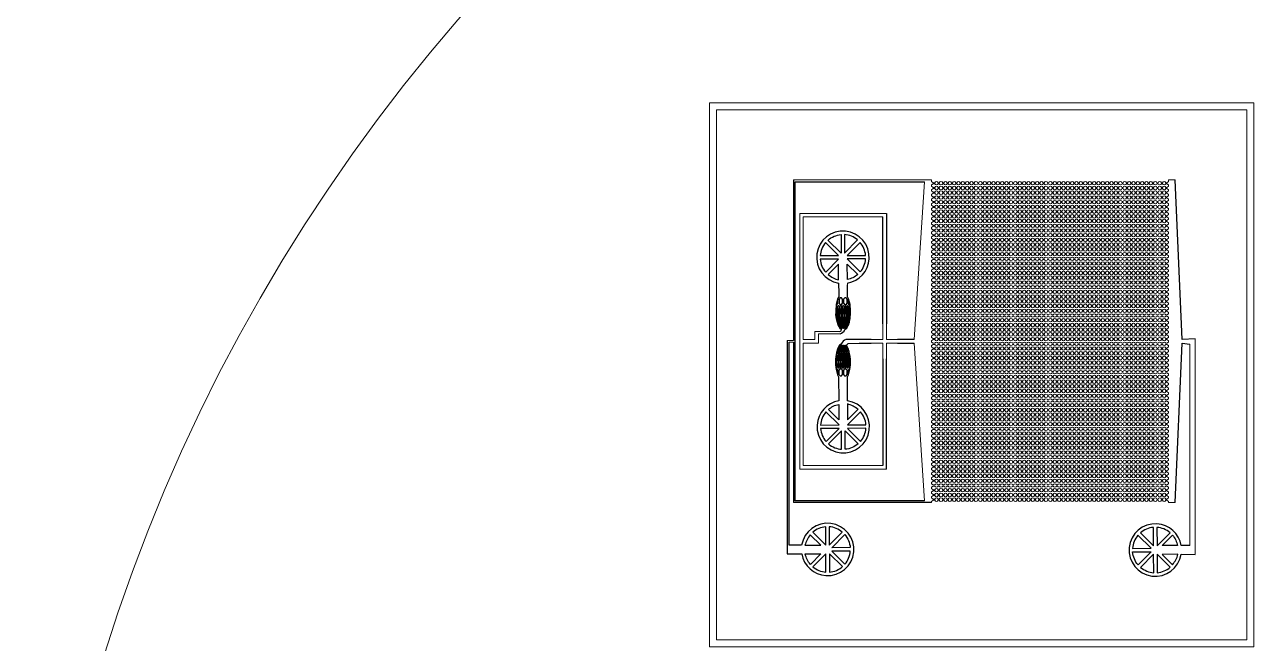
# Model space of a CAD drawing. Extents: x 4056 to 105656, y 4120 to 105720.
# Drawn here: x 4056 to 39093, y 70333 to 88027 of the extents above; entities that cross this region are included whole.
import ezdxf

# ---------------------------------------------------------------- set-up
doc = ezdxf.new("R2010")
doc.units = 13
doc.header["$MEASUREMENT"] = 0
doc.layers.add('Main Layer', color=7, linetype='Continuous', lineweight=0)

# ---------------------------------------------------------------- blocks, each defined once
blk = doc.blocks.new('*U145')
at = {"lineweight": 0}
for p, q in [((48, 15), (77, 15)), ((48, -15), (77, -15))]:
    blk.add_line(p, q, dxfattribs=at)
for start, end in [(17.4576, 162.5424), (197.4576, 342.5424)]:
    blk.add_arc((0, 0), 50, start, end, dxfattribs=at)
blk = doc.blocks.new('*U146')
at = {"color": 0, "linetype": 'ByBlock', "lineweight": -2, "transparency": 16777216}
for p in [(0, 0), (125, 0), (250, 0), (375, 0), (500, 0), (625, 0), (750, 0), (875, 0), (1000, 0), (1125, 0), (1250, 0), (1375, 0), (1500, 0), (1625, 0), (1750, 0), (1875, 0), (2000, 0), (2125, 0), (2250, 0), (2375, 0), (2500, 0), (2625, 0), (2750, 0), (2875, 0), (3000, 0), (3125, 0), (3250, 0), (3375, 0), (3500, 0), (3625, 0), (3750, 0), (3875, 0), (4000, 0), (4125, 0), (4250, 0), (4375, 0), (4500, 0), (4625, 0), (4750, 0), (4875, 0), (5000, 0), (5125, 0), (5250, 0), (5375, 0), (5500, 0), (5625, 0), (5750, 0), (5875, 0), (6000, 0), (6125, 0), (6250, 0), (6375, 0), (6500, 0)]:
    blk.add_blockref('*U145', p, dxfattribs=at)
blk = doc.blocks.new('*U143')
at = {"lineweight": 0}
for p, q in [((-148, -355), (-98, -390)), ((-148, -455), (-98, -420)), ((-148, -490), (-148, -455)), ((-48, -390), (-98, -390)), ((-48, -420), (-98, -420)), ((6627, -355), (6577, -390)), ((6627, -455), (6577, -420)), ((6627, -490), (6627, -455))]:
    blk.add_line(p, q, dxfattribs=at)
blk.add_blockref('*U146', (0, -405), dxfattribs=at)
blk = doc.blocks.new('*U144')
at = {"color": 0, "linetype": 'ByBlock', "lineweight": -2, "transparency": 16777216}
for p in [(0, 9045), (0, 8910), (0, 8775), (0, 8640), (0, 8505), (0, 8370), (0, 8235), (0, 8100), (0, 7965), (0, 7830), (0, 7695), (0, 7560), (0, 7425), (0, 7290), (0, 7155), (0, 7020), (0, 6885), (0, 6750), (0, 6615), (0, 6480), (0, 6345), (0, 6210), (0, 6075), (0, 5940), (0, 5805), (0, 5670), (0, 5535), (0, 5400), (0, 5265), (0, 5130), (0, 4995), (0, 4860), (0, 4725), (0, 4590), (0, 4455), (0, 4320), (0, 4185), (0, 4050), (0, 3915), (0, 3780), (0, 3645), (0, 3510), (0, 3375), (0, 3240), (0, 3105), (0, 2970), (0, 2835), (0, 2700), (0, 2565), (0, 2430), (0, 2295), (0, 2160), (0, 2025), (0, 1890), (0, 1755), (0, 1620), (0, 1485), (0, 1350), (0, 1215), (0, 1080), (0, 945), (0, 810), (0, 675), (0, 540), (0, 405), (0, 270), (0, 135), (0, 0)]:
    blk.add_blockref('*U143', p, dxfattribs=at)

msp = doc.modelspace()

# ---------------------------------------------------------------- linework, layer by layer
at = {"lineweight": 0}
for p, q in [((23836, 70433), (23836, 85589)), ((38993, 85589), (23836, 85589)), ((38993, 70433), (38993, 85589)), ((26030, 83584), (29975, 83584)), ((29774, 83534), (29483, 79022)), ((29975, 83539), (29975, 83584)), ((36750, 83539), (36750, 83584)), ((36769, 83584), (36750, 83584)), ((36769, 83584), (36938, 83584)), ((28686, 82625), (26209, 82625)), ((26209, 82625), (26209, 78828)), ((28586, 82525), (26309, 82525)), ((26309, 82525), (26309, 79022)), ((27573, 80588), (27572, 80634)), ((26646, 79022), (26646, 79255)), ((27359, 79255), (26646, 79255)), ((28586, 79022), (28586, 79471)), ((28686, 79471), (28686, 79022)), ((25856, 78997), (26030, 78997)), ((25906, 78947), (26030, 78947)), ((26309, 79022), (26646, 79022)), ((26309, 75419), (26309, 78922)), ((26746, 78922), (26309, 78922)), ((27365, 79180), (26746, 79180)), ((26746, 78922), (26746, 79180)), ((28251, 79022), (28586, 79022)), ((28251, 78922), (28586, 78922)), ((28586, 78472), (28586, 78922)), ((28686, 79022), (29006, 79022)), ((28686, 78922), (29006, 78922)), ((28686, 78922), (28686, 78472)), ((29483, 78922), (29774, 74409)), ((37136, 78922), (37136, 78922)), ((37361, 78891), (37361, 73134)), ((37513, 79044), (37513, 72879)), ((26209, 75319), (26209, 78828)), ((28586, 75419), (26309, 75419)), ((28686, 75319), (26209, 75319)), ((36750, 74359), (36938, 74359)), ((38993, 70433), (23836, 70433))]:
    msp.add_line(p, q, dxfattribs=at)
for p, q in [((26030, 83584), (26030, 78997)), ((26080, 74409), (26080, 83534)), ((26080, 83534), (29774, 83534)), ((37136, 79022), (36938, 83584)), ((28586, 79471), (28586, 82525)), ((28686, 82625), (28686, 79471)), ((27323, 80633), (27324, 80337)), ((27574, 80245), (27573, 80588)), ((27324, 80244), (27294, 80185)), ((27324, 80337), (27324, 80244)), ((27606, 80187), (27574, 80245)), ((27248, 79984), (27239, 79884)), ((27239, 79884), (27239, 79752)), ((27252, 80025), (27248, 79984)), ((27294, 80185), (27252, 80025)), ((27649, 80026), (27606, 80187)), ((27653, 79986), (27649, 80026)), ((27663, 79886), (27653, 79986)), ((27664, 79754), (27663, 79886)), ((27239, 79752), (27248, 79652)), ((27248, 79652), (27255, 79616)), ((27255, 79616), (27270, 79537)), ((27270, 79537), (27276, 79514)), ((27629, 79516), (27635, 79538)), ((27635, 79538), (27650, 79618)), ((27650, 79618), (27656, 79654)), ((27656, 79654), (27664, 79754)), ((27276, 79514), (27290, 79470)), ((27290, 79470), (27296, 79454)), ((27296, 79454), (27310, 79422)), ((27310, 79422), (27353, 79342)), ((27353, 79342), (27404, 79307)), ((27504, 79307), (27554, 79343)), ((27554, 79343), (27597, 79423)), ((27597, 79423), (27611, 79455)), ((27611, 79455), (27616, 79472)), ((27616, 79472), (27629, 79516)), ((25856, 78997), (25856, 72891)), ((25906, 73141), (25906, 78947)), ((26030, 78947), (26030, 74359)), ((27344, 78857), (27301, 78777)), ((27394, 78893), (27344, 78857)), ((27875, 79022), (27533, 79020)), ((27545, 78858), (27597, 78910)), ((27588, 78778), (27545, 78858)), ((27597, 78910), (27905, 78922)), ((27975, 79022), (27875, 79022)), ((27905, 78922), (28251, 78922)), ((28251, 79022), (27975, 79022)), ((29483, 79022), (29006, 79022)), ((29006, 78922), (29483, 78922)), ((36938, 74359), (37136, 78922)), ((37513, 79044), (37136, 79022)), ((37136, 78922), (37361, 78891)), ((27242, 78546), (27233, 78446)), ((27248, 78582), (27242, 78546)), ((27263, 78662), (27248, 78582)), ((27268, 78684), (27263, 78662)), ((27282, 78728), (27268, 78684)), ((27287, 78745), (27282, 78728)), ((27301, 78777), (27287, 78745)), ((27602, 78746), (27588, 78778)), ((27608, 78730), (27602, 78746)), ((27621, 78686), (27608, 78730)), ((27627, 78663), (27621, 78686)), ((27643, 78584), (27627, 78663)), ((27649, 78548), (27643, 78584)), ((27659, 78448), (27649, 78548)), ((27233, 78446), (27235, 78314)), ((27235, 78314), (27245, 78214)), ((27245, 78214), (27249, 78174)), ((27249, 78174), (27292, 78013)), ((27604, 78015), (27646, 78175)), ((27646, 78175), (27650, 78216)), ((27650, 78216), (27659, 78316)), ((27659, 78316), (27659, 78448)), ((28586, 78472), (28586, 75419)), ((28686, 75319), (28686, 78472)), ((27292, 78013), (27323, 77955)), ((27323, 77955), (27327, 77270)), ((27573, 77956), (27604, 78015)), ((27574, 77863), (27573, 77956)), ((27577, 77271), (27574, 77863)), ((29975, 74359), (26030, 74359)), ((29774, 74409), (26080, 74409)), ((25856, 72891), (26268, 72892)), ((26266, 73142), (25906, 73141)), ((37361, 73134), (37112, 73133)), ((37113, 72883), (37513, 72879))]:
    msp.add_line(p, q)
msp.add_lwpolyline([(23636, 85789), (39193, 85789), (39193, 70233), (23636, 70233)], close=True, dxfattribs=at)
for points in [[(27391, 82021), (27393, 81493), (27017, 81866), (27019, 81865, -0.159174), (27391, 82021, 3734.089472)], [(27491, 82021), (27493, 81494), (27864, 81869, 0.159174), (27491, 82021, -3734.089472)], [(26948, 81793, 0.159174), (26796, 81420), (27323, 81422), (26947, 81795), (26948, 81793)], [(27935, 81798), (27564, 81424), (28092, 81426, 0.159174), (27935, 81798, 0.000114)], [(26952, 80948), (27323, 81322), (26796, 81320, 0.159174), (26952, 80948, -0.000581)], [(27940, 80952, 0.159174), (28092, 81326), (27565, 81324), (27940, 80952)], [(27322, 80724), (27320, 81177), (27023, 80877, 0.092093), (27322, 80724, 1291.273736)], [(27572, 80736), (27570, 81178), (27869, 80881, -0.129437), (27572, 80736, 5438.346978)], [(27327, 77169), (27329, 76726), (27030, 77023, -0.129437), (27327, 77169, 5438.346978)], [(27577, 77180), (27579, 76728), (27876, 77027, 0.092093), (27577, 77180, 1291.273736)], [(26960, 76952, 0.159174), (26807, 76578), (27334, 76581), (26960, 76952)], [(27947, 76957), (27576, 76582), (28103, 76584, 0.159174), (27947, 76957, -0.000581)], [(26964, 76106), (27335, 76481), (26808, 76478, 0.159174), (26964, 76106, 0.000114)], [(27409, 75883), (27406, 76410), (27035, 76036, 0.159174), (27409, 75883, -3734.089472)], [(27509, 75883), (27506, 76411), (27882, 76038), (27881, 76040, -0.159174), (27509, 75883, 3734.089472)], [(27951, 76111, 0.159174), (28104, 76484), (27576, 76482), (27952, 76109), (27951, 76111)], [(26581, 73512), (26956, 73141), (26953, 73668, 0.159174), (26581, 73512, -0.000581)], [(27427, 73516, 0.159174), (27053, 73669), (27056, 73141), (27428, 73518), (27427, 73516)], [(35947, 73496), (36322, 73125), (36319, 73652, 0.159174), (35947, 73496, 0.000114)], [(36793, 73500, 0.159174), (36419, 73653), (36422, 73125), (36793, 73500)], [(26358, 73142), (26810, 73145), (26511, 73441, 0.092093), (26358, 73142, 1291.273736)], [(27654, 73074), (27127, 73071), (27499, 73447), (27498, 73446, -0.159174), (27654, 73074, 3734.089472)], [(35724, 73051), (36252, 73054), (35877, 73425, 0.159174), (35724, 73051, -3734.089472)], [(37010, 73132), (36568, 73130), (36864, 73430, -0.129437), (37010, 73132, 5438.346978)], [(26369, 72892), (26811, 72895), (26515, 72595, -0.129437), (26369, 72892, 5438.346978)], [(26586, 72525, 0.159174), (26960, 72372), (26957, 72900), (26586, 72525)], [(27432, 72529), (27057, 72900), (27060, 72373, 0.159174), (27432, 72529, 0.000114)], [(27655, 72974), (27127, 72971), (27502, 72600, 0.159174), (27655, 72974, -3734.089472)], [(35725, 72951), (36252, 72954), (35880, 72578), (35881, 72579, -0.159174), (35725, 72951, 3734.089472)], [(35952, 72509, 0.159174), (36326, 72356), (36323, 72883), (35951, 72507), (35952, 72509)], [(36798, 72513), (36423, 72884), (36426, 72357, 0.159174), (36798, 72513, -0.000581)], [(37021, 72883), (36569, 72880), (36868, 72584, 0.092093), (37021, 72883, 1291.273736)]]:
    msp.add_lwpolyline(points, format="xyb", close=True)
for points in [[(27278, 79905), (27278, 79965), (27263, 79985), (27256, 79984), (27247, 79884), (27263, 79885)], [(27247, 79884), (27263, 79885)], [(27302, 80177), (27261, 80016), (27272, 80016), (27302, 80056)], [(27272, 80016), (27269, 80016)], [(27309, 79985), (27294, 79965), (27294, 79905), (27309, 79885), (27329, 79885), (27344, 79905), (27344, 79965), (27329, 79985)], [(27329, 79885), (27309, 79885)], [(27334, 80176), (27334, 80056), (27364, 80016), (27404, 80017), (27434, 80057), (27434, 80177), (27404, 80217), (27364, 80216)], [(27375, 79985), (27360, 79965), (27360, 79905), (27375, 79885), (27395, 79885), (27410, 79905), (27410, 79965), (27395, 79985)], [(27404, 80017), (27364, 80016)], [(27395, 79885), (27375, 79885)], [(27441, 79985), (27426, 79965), (27426, 79905), (27441, 79885), (27461, 79885), (27476, 79906), (27476, 79966), (27461, 79985)], [(27461, 79885), (27441, 79885)], [(27466, 80177), (27466, 80057), (27496, 80017), (27536, 80017), (27566, 80057), (27566, 80177), (27536, 80217), (27496, 80217)], [(27507, 79986), (27492, 79966), (27492, 79906), (27507, 79886), (27527, 79886), (27542, 79906), (27542, 79966), (27527, 79986)], [(27536, 80017), (27496, 80017)], [(27527, 79886), (27507, 79886)], [(27573, 79986), (27558, 79966), (27558, 79906), (27573, 79886), (27593, 79886), (27608, 79906), (27608, 79966), (27593, 79986)], [(27593, 79886), (27573, 79886)], [(27598, 80179), (27640, 80018), (27628, 80018), (27598, 80058)], [(27624, 79966), (27624, 79906), (27639, 79886), (27655, 79886), (27645, 79986), (27639, 79986)], [(27628, 80018), (27632, 80018)], [(27639, 79886), (27655, 79886)], [(27279, 79733), (27279, 79673), (27264, 79653), (27256, 79652), (27247, 79752), (27264, 79753)], [(27276, 79869), (27261, 79848), (27262, 79788), (27277, 79769), (27297, 79769), (27312, 79789), (27311, 79849), (27296, 79869)], [(27297, 79637), (27277, 79637), (27263, 79616), (27278, 79537), (27298, 79537), (27313, 79557), (27313, 79617)], [(27297, 79769), (27277, 79769)], [(27278, 79537), (27298, 79537)], [(27310, 79753), (27295, 79733), (27295, 79673), (27310, 79653), (27330, 79653), (27345, 79673), (27345, 79733), (27330, 79753)], [(27330, 79653), (27310, 79653)], [(27342, 79869), (27327, 79849), (27328, 79789), (27343, 79769), (27363, 79769), (27378, 79789), (27377, 79849), (27362, 79869)], [(27343, 79637), (27329, 79617), (27329, 79557), (27344, 79537), (27364, 79537), (27379, 79557), (27379, 79617), (27363, 79637)], [(27363, 79769), (27343, 79769)], [(27364, 79537), (27344, 79537)], [(27376, 79753), (27361, 79733), (27361, 79673), (27376, 79653), (27396, 79653), (27411, 79673), (27411, 79733), (27396, 79753)], [(27396, 79653), (27376, 79653)], [(27408, 79869), (27393, 79849), (27394, 79789), (27409, 79769), (27429, 79769), (27444, 79789), (27443, 79849), (27428, 79869)], [(27409, 79637), (27395, 79617), (27395, 79557), (27410, 79537), (27430, 79537), (27445, 79557), (27445, 79617), (27429, 79637)], [(27429, 79769), (27409, 79769)], [(27430, 79537), (27410, 79537)], [(27442, 79753), (27427, 79733), (27427, 79673), (27442, 79653), (27462, 79653), (27477, 79674), (27477, 79734), (27462, 79753)], [(27462, 79653), (27442, 79653)], [(27474, 79870), (27459, 79849), (27460, 79789), (27475, 79770), (27495, 79770), (27510, 79790), (27509, 79850), (27494, 79870)], [(27475, 79638), (27461, 79617), (27461, 79557), (27476, 79538), (27496, 79538), (27511, 79558), (27511, 79618), (27495, 79638)], [(27495, 79770), (27475, 79770)], [(27496, 79538), (27476, 79538)], [(27508, 79754), (27493, 79734), (27493, 79674), (27508, 79654), (27528, 79654), (27543, 79674), (27543, 79734), (27528, 79754)], [(27528, 79654), (27508, 79654)], [(27540, 79870), (27525, 79850), (27526, 79790), (27541, 79770), (27561, 79770), (27576, 79790), (27575, 79850), (27560, 79870)], [(27541, 79638), (27527, 79618), (27527, 79558), (27542, 79538), (27562, 79538), (27577, 79558), (27577, 79618), (27561, 79638)], [(27561, 79770), (27541, 79770)], [(27562, 79538), (27542, 79538)], [(27574, 79754), (27559, 79734), (27559, 79674), (27574, 79654), (27594, 79654), (27609, 79674), (27609, 79734), (27594, 79754)], [(27594, 79654), (27574, 79654)], [(27606, 79870), (27591, 79850), (27592, 79790), (27607, 79770), (27627, 79770), (27642, 79790), (27641, 79850), (27626, 79870)], [(27627, 79638), (27607, 79638), (27593, 79618), (27593, 79558), (27608, 79538), (27627, 79538), (27643, 79618)], [(27627, 79770), (27607, 79770)], [(27627, 79538), (27608, 79538)], [(27625, 79734), (27625, 79674), (27640, 79654), (27648, 79654), (27656, 79754), (27640, 79754)], [(27640, 79654), (27648, 79654)], [(27316, 79514), (27309, 79504), (27309, 79474), (27317, 79464), (27327, 79464), (27334, 79474), (27334, 79504), (27326, 79514)], [(27327, 79464), (27317, 79464)], [(27333, 79456), (27326, 79446), (27326, 79416), (27333, 79406), (27343, 79406), (27351, 79416), (27351, 79446), (27343, 79456)], [(27343, 79406), (27333, 79406)], [(27349, 79514), (27342, 79504), (27342, 79474), (27350, 79464), (27360, 79465), (27367, 79475), (27367, 79505), (27359, 79515)], [(27368, 79359), (27368, 79389), (27360, 79399), (27350, 79398), (27343, 79388), (27361, 79350)], [(27360, 79465), (27350, 79464)], [(27366, 79457), (27359, 79447), (27359, 79417), (27366, 79407), (27376, 79407), (27384, 79417), (27384, 79447), (27376, 79457)], [(27376, 79407), (27366, 79407)], [(27382, 79515), (27375, 79505), (27375, 79475), (27383, 79465), (27393, 79465), (27400, 79475), (27400, 79505), (27392, 79515)], [(27383, 79399), (27376, 79389), (27376, 79359), (27383, 79349), (27393, 79349), (27401, 79359), (27401, 79389), (27393, 79399)], [(27393, 79465), (27383, 79465)], [(27393, 79349), (27383, 79349)], [(27399, 79457), (27392, 79447), (27392, 79417), (27399, 79407), (27409, 79407), (27417, 79417), (27417, 79447), (27409, 79457)], [(27409, 79407), (27399, 79407)], [(27415, 79515), (27408, 79505), (27408, 79475), (27416, 79465), (27426, 79465), (27433, 79475), (27433, 79505), (27425, 79515)], [(27416, 79399), (27409, 79389), (27409, 79359), (27416, 79349), (27426, 79349), (27434, 79359), (27434, 79389), (27426, 79399)], [(27426, 79465), (27416, 79465)], [(27426, 79349), (27416, 79349)], [(27432, 79457), (27425, 79447), (27425, 79417), (27432, 79407), (27442, 79407), (27450, 79417), (27450, 79447), (27442, 79457)], [(27442, 79407), (27432, 79407)], [(27448, 79515), (27441, 79505), (27441, 79475), (27449, 79465), (27459, 79465), (27466, 79475), (27466, 79505), (27458, 79515)], [(27449, 79399), (27442, 79389), (27442, 79359), (27449, 79349), (27459, 79349), (27467, 79359), (27467, 79389), (27459, 79399)], [(27459, 79465), (27449, 79465)], [(27459, 79349), (27449, 79349)], [(27465, 79457), (27458, 79447), (27458, 79417), (27465, 79407), (27475, 79407), (27483, 79417), (27483, 79447), (27475, 79457)], [(27475, 79407), (27465, 79407)], [(27481, 79515), (27474, 79505), (27474, 79475), (27482, 79465), (27492, 79465), (27499, 79475), (27499, 79505), (27491, 79515)], [(27482, 79399), (27475, 79389), (27475, 79359), (27482, 79349), (27492, 79349), (27500, 79359), (27500, 79389), (27492, 79399)], [(27492, 79465), (27482, 79465)], [(27492, 79349), (27482, 79349)], [(27498, 79457), (27491, 79447), (27491, 79417), (27498, 79407), (27508, 79407), (27516, 79417), (27516, 79447), (27508, 79457)], [(27508, 79407), (27498, 79407)], [(27514, 79515), (27507, 79505), (27507, 79475), (27515, 79465), (27525, 79465), (27532, 79475), (27532, 79505), (27524, 79515)], [(27515, 79399), (27508, 79389), (27508, 79359), (27515, 79349), (27525, 79349), (27533, 79359), (27533, 79389), (27525, 79399)], [(27525, 79465), (27515, 79465)], [(27525, 79349), (27515, 79349)], [(27531, 79457), (27524, 79447), (27524, 79417), (27531, 79407), (27541, 79407), (27549, 79417), (27549, 79447), (27541, 79457)], [(27541, 79407), (27531, 79407)], [(27547, 79515), (27540, 79505), (27540, 79475), (27548, 79465), (27558, 79465), (27565, 79476), (27565, 79506), (27557, 79515)], [(27541, 79359), (27547, 79351), (27566, 79390), (27558, 79399), (27548, 79399), (27541, 79389)], [(27558, 79465), (27548, 79465)], [(27564, 79458), (27557, 79447), (27557, 79417), (27564, 79408), (27574, 79408), (27582, 79418), (27582, 79448), (27574, 79458)], [(27574, 79408), (27564, 79408)], [(27580, 79516), (27573, 79506), (27573, 79476), (27581, 79466), (27591, 79466), (27598, 79476), (27598, 79506), (27590, 79516)], [(27591, 79466), (27581, 79466)], [(27357, 78841), (27351, 78849), (27332, 78810), (27340, 78801), (27350, 78801), (27357, 78811)], [(27383, 78801), (27390, 78811), (27390, 78841), (27383, 78851), (27373, 78851), (27365, 78841), (27365, 78811), (27373, 78801)], [(27373, 78851), (27383, 78851)], [(27416, 78801), (27423, 78811), (27423, 78841), (27416, 78851), (27406, 78851), (27398, 78841), (27398, 78811), (27406, 78801)], [(27406, 78851), (27416, 78851)], [(27449, 78801), (27456, 78811), (27456, 78841), (27449, 78851), (27439, 78851), (27431, 78841), (27431, 78811), (27439, 78801)], [(27439, 78851), (27449, 78851)], [(27482, 78801), (27489, 78811), (27489, 78841), (27482, 78851), (27472, 78851), (27464, 78841), (27464, 78811), (27472, 78801)], [(27472, 78851), (27482, 78851)], [(27515, 78801), (27522, 78811), (27522, 78841), (27515, 78851), (27505, 78851), (27497, 78841), (27497, 78811), (27505, 78801)], [(27505, 78851), (27515, 78851)], [(27530, 78841), (27530, 78811), (27538, 78802), (27548, 78802), (27555, 78812), (27537, 78850)], [(27273, 78466), (27273, 78526), (27257, 78546), (27250, 78546), (27241, 78446), (27258, 78446)], [(27257, 78546), (27250, 78546)], [(27270, 78562), (27290, 78562), (27305, 78582), (27305, 78642), (27290, 78662), (27271, 78662), (27255, 78582)], [(27271, 78662), (27290, 78662)], [(27324, 78446), (27339, 78466), (27339, 78526), (27323, 78546), (27303, 78546), (27289, 78526), (27289, 78466), (27304, 78446)], [(27317, 78684), (27325, 78694), (27325, 78724), (27317, 78734), (27307, 78734), (27300, 78724), (27300, 78694), (27307, 78684)], [(27303, 78546), (27323, 78546)], [(27307, 78734), (27317, 78734)], [(27334, 78743), (27341, 78753), (27341, 78783), (27333, 78793), (27323, 78792), (27316, 78782), (27316, 78752), (27324, 78742)], [(27356, 78562), (27371, 78582), (27371, 78642), (27356, 78662), (27336, 78662), (27321, 78642), (27321, 78582), (27336, 78562)], [(27323, 78792), (27333, 78793)], [(27350, 78685), (27358, 78695), (27358, 78725), (27350, 78735), (27340, 78735), (27333, 78724), (27333, 78694), (27340, 78685)], [(27336, 78662), (27356, 78662)], [(27340, 78735), (27350, 78735)], [(27367, 78743), (27374, 78753), (27374, 78783), (27366, 78793), (27356, 78793), (27349, 78783), (27349, 78753), (27357, 78743)], [(27390, 78446), (27405, 78466), (27405, 78526), (27389, 78546), (27369, 78546), (27355, 78526), (27355, 78466), (27370, 78446)], [(27356, 78793), (27366, 78793)], [(27383, 78685), (27391, 78695), (27391, 78725), (27383, 78735), (27373, 78735), (27366, 78725), (27366, 78695), (27373, 78685)], [(27369, 78546), (27389, 78546)], [(27373, 78735), (27383, 78735)], [(27400, 78743), (27407, 78753), (27407, 78783), (27399, 78793), (27389, 78793), (27382, 78783), (27382, 78753), (27390, 78743)], [(27422, 78562), (27437, 78583), (27437, 78643), (27422, 78662), (27402, 78662), (27387, 78642), (27387, 78582), (27402, 78562)], [(27389, 78793), (27399, 78793)], [(27416, 78685), (27424, 78695), (27424, 78725), (27416, 78735), (27406, 78735), (27399, 78725), (27399, 78695), (27406, 78685)], [(27402, 78662), (27422, 78662)], [(27406, 78735), (27416, 78735)], [(27433, 78743), (27440, 78753), (27440, 78783), (27432, 78793), (27422, 78793), (27415, 78783), (27415, 78753), (27423, 78743)], [(27456, 78447), (27471, 78467), (27471, 78527), (27455, 78547), (27435, 78547), (27421, 78526), (27421, 78466), (27436, 78447)], [(27422, 78793), (27432, 78793)], [(27449, 78685), (27457, 78695), (27457, 78725), (27449, 78735), (27439, 78735), (27432, 78725), (27432, 78695), (27439, 78685)], [(27435, 78547), (27455, 78547)], [(27439, 78735), (27449, 78735)], [(27466, 78743), (27473, 78753), (27473, 78783), (27465, 78793), (27455, 78793), (27448, 78783), (27448, 78753), (27456, 78743)], [(27488, 78563), (27503, 78583), (27503, 78643), (27488, 78663), (27468, 78663), (27453, 78643), (27453, 78583), (27468, 78563)], [(27455, 78793), (27465, 78793)], [(27482, 78685), (27490, 78695), (27490, 78725), (27482, 78735), (27472, 78735), (27465, 78725), (27465, 78695), (27472, 78685)], [(27468, 78663), (27488, 78663)], [(27472, 78735), (27482, 78735)], [(27499, 78743), (27506, 78753), (27506, 78783), (27498, 78793), (27488, 78793), (27481, 78783), (27481, 78753), (27489, 78743)], [(27522, 78447), (27537, 78467), (27537, 78527), (27521, 78547), (27501, 78547), (27487, 78527), (27487, 78467), (27502, 78447)], [(27488, 78793), (27498, 78793)], [(27515, 78685), (27523, 78695), (27523, 78725), (27515, 78735), (27505, 78735), (27498, 78725), (27498, 78695), (27505, 78685)], [(27501, 78547), (27521, 78547)], [(27505, 78735), (27515, 78735)], [(27532, 78743), (27539, 78754), (27539, 78784), (27531, 78793), (27521, 78793), (27514, 78783), (27514, 78753), (27522, 78743)], [(27554, 78563), (27569, 78583), (27569, 78643), (27554, 78663), (27534, 78663), (27519, 78643), (27519, 78583), (27534, 78563)], [(27521, 78793), (27531, 78793)], [(27548, 78686), (27556, 78696), (27556, 78726), (27548, 78736), (27538, 78736), (27531, 78725), (27531, 78695), (27538, 78686)], [(27534, 78663), (27554, 78663)], [(27538, 78736), (27548, 78736)], [(27565, 78744), (27572, 78754), (27572, 78784), (27564, 78794), (27554, 78794), (27547, 78784), (27547, 78754), (27555, 78744)], [(27588, 78447), (27603, 78467), (27603, 78527), (27587, 78547), (27567, 78547), (27553, 78527), (27553, 78467), (27568, 78447)], [(27554, 78794), (27564, 78794)], [(27581, 78686), (27589, 78696), (27589, 78726), (27581, 78736), (27571, 78736), (27564, 78726), (27564, 78696), (27571, 78686)], [(27567, 78547), (27587, 78547)], [(27571, 78736), (27581, 78736)], [(27600, 78563), (27620, 78563), (27635, 78584), (27619, 78663), (27600, 78663), (27585, 78643), (27585, 78583)], [(27619, 78663), (27600, 78663)], [(27619, 78467), (27619, 78527), (27633, 78548), (27641, 78548), (27651, 78448), (27634, 78448)], [(27274, 78234), (27274, 78294), (27259, 78314), (27243, 78314), (27253, 78214), (27259, 78214)], [(27259, 78314), (27243, 78314)], [(27291, 78330), (27306, 78350), (27306, 78410), (27291, 78430), (27271, 78430), (27256, 78410), (27256, 78350), (27271, 78330)], [(27300, 78021), (27257, 78182), (27269, 78182), (27300, 78142)], [(27269, 78182), (27266, 78182)], [(27271, 78430), (27291, 78430)], [(27325, 78214), (27340, 78234), (27340, 78294), (27325, 78314), (27305, 78314), (27290, 78294), (27290, 78234), (27305, 78214)], [(27305, 78314), (27325, 78314)], [(27357, 78330), (27372, 78350), (27372, 78410), (27357, 78430), (27337, 78430), (27322, 78410), (27322, 78350), (27337, 78330)], [(27432, 78023), (27432, 78143), (27401, 78183), (27361, 78183), (27332, 78143), (27332, 78023), (27362, 77983), (27402, 77983)], [(27337, 78430), (27357, 78430)], [(27391, 78214), (27406, 78234), (27406, 78294), (27391, 78314), (27371, 78314), (27356, 78294), (27356, 78234), (27371, 78214)], [(27361, 78183), (27401, 78183)], [(27371, 78314), (27391, 78314)], [(27423, 78330), (27438, 78351), (27438, 78411), (27423, 78430), (27403, 78430), (27388, 78410), (27388, 78350), (27403, 78330)], [(27403, 78430), (27423, 78430)], [(27457, 78215), (27472, 78235), (27472, 78295), (27457, 78315), (27437, 78315), (27422, 78294), (27422, 78234), (27437, 78215)], [(27437, 78315), (27457, 78315)], [(27489, 78331), (27504, 78351), (27504, 78411), (27489, 78431), (27469, 78431), (27454, 78411), (27454, 78351), (27469, 78331)], [(27564, 78024), (27564, 78144), (27533, 78184), (27493, 78183), (27464, 78143), (27464, 78023), (27494, 77983), (27534, 77984)], [(27469, 78431), (27489, 78431)], [(27523, 78215), (27538, 78235), (27538, 78295), (27523, 78315), (27503, 78315), (27488, 78295), (27488, 78235), (27503, 78215)], [(27493, 78183), (27533, 78184)], [(27503, 78315), (27523, 78315)], [(27555, 78331), (27570, 78351), (27570, 78411), (27555, 78431), (27535, 78431), (27520, 78411), (27520, 78351), (27535, 78331)], [(27535, 78431), (27555, 78431)], [(27589, 78215), (27604, 78235), (27604, 78295), (27589, 78315), (27569, 78315), (27554, 78295), (27554, 78235), (27569, 78215)], [(27569, 78315), (27589, 78315)], [(27621, 78331), (27636, 78352), (27636, 78412), (27621, 78431), (27601, 78431), (27586, 78411), (27586, 78351), (27601, 78331)], [(27596, 78023), (27637, 78184), (27625, 78184), (27596, 78144)], [(27601, 78431), (27621, 78431)], [(27620, 78295), (27620, 78235), (27635, 78216), (27642, 78216), (27651, 78316), (27635, 78316)], [(27625, 78184), (27629, 78184)], [(27651, 78316), (27635, 78316)]]:
    msp.add_lwpolyline(points, close=True)
for centre, radius, start, end in [((27444, 81373), 750, 356.4571, 260.6856), ((27444, 81373), 750, 279.8737, 356.4571), ((27350, 79308), 53.9, 279.4025, 358.6994), ((27280, 79412), 247, 289.955, 334.8139), ((27618, 78788), 247, 109.955, 154.8139), ((27455, 76531), 750, 176.4571, 80.6856), ((27455, 76531), 750, 99.8737, 176.4571), ((27006, 73021), 750, 266.4571, 170.6856), ((36373, 73004), 750, 86.4571, 350.6856), ((36373, 73004), 750, 9.8737, 86.4571), ((27006, 73021), 750, 189.8737, 266.4571)]:
    msp.add_arc(centre, radius, start, end)
at = {"layer": 'Main Layer'}
msp.add_circle((54856, 54920), 50800, dxfattribs=at)

# ---------------------------------------------------------------- block references
at = {"lineweight": 0}
msp.add_blockref('*U144', (30123, 74849), dxfattribs=at)

doc.saveas('drawing.dxf')
